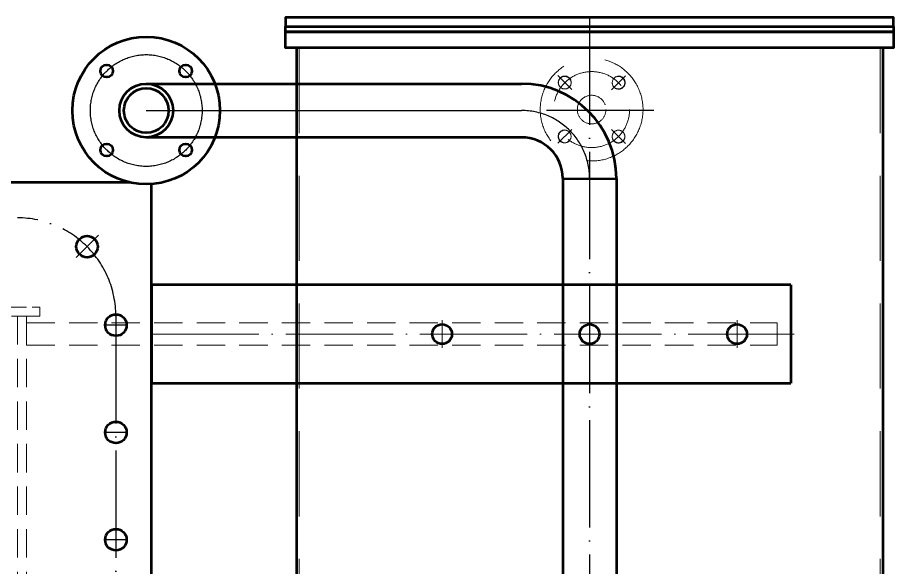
# Model space of a CAD drawing. Header units: inches. Extents: x 0 to 15444, y 0 to 10920.
# Drawn here: x 3618 to 4598, y 4176 to 4791 of the extents above; entities that cross this region are included whole.
import ezdxf

# ---------------------------------------------------------------- set-up
doc = ezdxf.new("R2010")
doc.units = ezdxf.units.IN
doc.header["$LTSCALE"] = 5
doc.header["$MEASUREMENT"] = 0
doc.set_wipeout_variables(frame=1)
for name, pattern in [('ACAD_ISO04W100', [30, 24, -3, 0, -3]), ('CENTER', [2, 1.25, -0.25, 0.25, -0.25]), ('HIDDEN', [9.525, 6.35, -3.175])]:
    doc.linetypes.add(name, pattern=pattern)
doc.layers.get('0').update_dxf_attribs({"color": 1, "linetype": 'ACAD_ISO04W100'})
for name, color, linetype, lineweight in [('1', 4, 'Continuous', 53), ('3', 6, 'HIDDEN', 20), ('中心线', 1, 'CENTER', 9)]:
    doc.layers.add(name, color=color, linetype=linetype, lineweight=lineweight)
doc.layers.add('3中心线层', color=1, linetype='CENTER')

# ---------------------------------------------------------------- blocks, each defined once
blk = doc.blocks.new('支架')
for p, q in [((24039.97, -12225.77), (24039.97, -12194.71)), ((24204.97, -12225.77), (24204.97, -12194.71)), ((24369.97, -12225.77), (24369.97, -12194.71))]:
    blk.add_line(p, q)
at = {"linetype": 'ACAD_ISO04W100'}
blk.add_line((23714.97, -12210.24), (24433.76, -12210.24), dxfattribs=at)
at = {"layer": '1'}
for p, q in [((24429.97, -12155.31), (23714.97, -12155.31)), ((23714.97, -12155.31), (23714.97, -12265.31)), ((24429.97, -12155.31), (24429.97, -12265.31)), ((23714.97, -12265.31), (24429.97, -12265.31))]:
    blk.add_line(p, q, dxfattribs=at)
for centre in [(24039.97, -12210.24), (24204.97, -12210.24), (24369.97, -12210.24)]:
    blk.add_circle(centre, 11, dxfattribs=at)
at = {"layer": '3'}
for p, q in [((23574.97, -12197.74), (24414.97, -12197.74)), ((23574.97, -12197.74), (23574.97, -12222.74)), ((23574.97, -12222.74), (24414.97, -12222.74))]:
    blk.add_line(p, q, dxfattribs=at)
at = {"layer": '3', "ltscale": 18}
blk.add_line((24414.97, -12197.74), (24414.97, -12222.74), dxfattribs=at)
blk = doc.blocks.new('235123512352135235')
at = {"layer": '3'}
for p, q in [((127.25, -2125.63), (127.25, -2115.63)), ((127.25, -2115.63), (2517.25, -2115.63)), ((142.25, -2115.63), (2502.25, -2115.63)), ((2517.25, -2125.63), (2517.25, -2115.63)), ((2517.25, -2125.63), (127.25, -2125.63)), ((142.25, -2125.63), (142.25, -3125.63)), ((152.25, -2125.63), (152.25, -3125.63)), ((2492.25, -2125.63), (2492.25, -3125.63)), ((2502.25, -2125.63), (2502.25, -3125.63)), ((2517.25, -3125.63), (127.25, -3125.63)), ((127.25, -3125.63), (127.25, -3135.63)), ((2517.25, -3125.63), (2517.25, -3135.63)), ((127.25, -3135.63), (2517.25, -3135.63)), ((142.25, -3135.63), (2502.25, -3135.63))]:
    blk.add_line(p, q, dxfattribs=at)
blk = doc.blocks.new('储油柜-2')
for p, q in [((32876.7, 3782.3, 0), (32876.7, 2142.3, 0)), ((32948.58, 3678.3, 0), (32809.34, 3678.3, 0))]:
    blk.add_line(p, q)
at = {"ltscale": 50}
blk.add_arc((32800.7, 3602.3, 0), 76, 0, 90, dxfattribs=at)
at = {"layer": '1'}
for p, q in [((32548.7, 3748.3, 0), (32548.7, 2148.3, 0)), ((33204.7, 3748.3, 0), (33204.7, 2148.3, 0)), ((32846.7, 3601.94, 0), (32906.7, 3602.3, 0)), ((32846.7, 3601.94, 0), (32846.72, 3022.47, 0)), ((32906.86, 3602.31, 0), (32906.63, 3022.5, 0))]:
    blk.add_line(p, q, dxfattribs=at)
at = {"layer": '1', "elevation": 0}
for points in [[(32536.7, 3772.3), (33216.7, 3772.3), (33216.7, 3782.3), (32536.7, 3782.3)], [(32536.7, 3772.3), (33216.7, 3772.3), (33216.7, 3766.3), (32536.7, 3766.3)], [(32536.7, 3766.3), (33216.7, 3766.3), (33216.7, 3748.3), (32536.7, 3748.3)]]:
    blk.add_lwpolyline(points, close=True, dxfattribs=at)
at = {"layer": '1'}
for radius in [106, 46]:
    blk.add_arc((32800.7, 3602.3, 0), radius, 0, 90, dxfattribs=at)
at = {"layer": '3', "ltscale": 3}
for p, q in [((32551.7, 3748.3, 0), (32551.7, 2148.3, 0)), ((33201.7, 3748.3, 0), (33201.7, 2148.3, 0)), ((32856.84, 3701.69, 0), (32841.28, 3717.35, 0)), ((32901.33, 3701.55, 0), (32916.99, 3717.11, 0)), ((32856.69, 3657.2, 0), (32841.04, 3641.64, 0)), ((32901.19, 3657.05, 0), (32916.75, 3641.4, 0))]:
    blk.add_line(p, q, dxfattribs=at)
for centre, radius in [((32879.01, 3679.37, 0), 57.5), ((32879.01, 3679.37, 0), 42.5), ((32879.01, 3679.37, 0), 42.5), ((32848.93, 3709.65, 0), 7.25), ((32848.96, 3709.43, 0), 7), ((32909.29, 3709.45, 0), 7.25), ((32909.06, 3709.43, 0), 7), ((32879.01, 3679.37, 0), 16), ((32879.01, 3679.37, 0), 16), ((32848.74, 3649.29, 0), 7.25), ((32848.96, 3649.32, 0), 7), ((32909.09, 3649.1, 0), 7.25), ((32909.06, 3649.32, 0), 7)]:
    blk.add_circle(centre, radius, dxfattribs=at)
at = {"layer": '中心线', "linetype": 'CENTER', "lineweight": 13, "ltscale": 100}
blk.add_line((32876.7, 3782.3, 0), (32876.7, 3709.83, 0), dxfattribs=at)
blk.add_wipeout([(32380.7, 3760.8), (32391.96, 3760.03), (32399.58, 3758.62), (32403.9, 3757.48), (32408.72, 3755.9), (32412.57, 3754.4), (32418.04, 3751.87), (32421.72, 3749.89), (32426.14, 3747.16), (32433.09, 3742.03), (32437.22, 3738.41), (32440.89, 3734.73), (32445.13, 3729.83), (32448.08, 3725.91), (32451.14, 3721.26), (32456.08, 3711.83), (32459.72, 3702.01), (32461.71, 3693.91), (32462.91, 3685.27), (32462.68, 3668.99), (32461.58, 3662.04), (32459.63, 3654.28), (32456.58, 3645.91), (32453.02, 3638.59), (32447.16, 3629.41), (32442.16, 3623.26), (32436.33, 3617.38), (32424.56, 3608.42), (32424.56, 3608.42), (32412.08, 3602), (32405.67, 3599.67), (32394.43, 3596.95), (32386.55, 3596.01), (32380.7, 3595.8), (32369.8, 3596.53), (32362.48, 3597.84), (32353.1, 3600.56), (32343.06, 3604.89), (32334.67, 3609.84), (32327.92, 3614.9), (32319.47, 3623.02), (32310.96, 3634.23), (32305.77, 3643.79), (32301.48, 3655.27), (32298.64, 3669.86), (32298.2, 3678.3), (32299.59, 3693.34), (32302.78, 3705.39), (32306.88, 3715.12), (32312.17, 3724.23), (32318.33, 3732.3), (32328.07, 3741.83), (32341.21, 3750.74), (32355.21, 3756.77), (32367.67, 3759.77), (32380.7, 3760.8), (32389.22, 3760.36)]).translate(0, 0, 0)
at = {"ltscale": 50}
blk.add_line((32380.7, 3678.3, 0), (32800.7, 3678.3, 0), dxfattribs=at)
at = {"layer": '1'}
for p, q in [((32380.7, 3708.3, 0), (32800.7, 3708.3, 0)), ((32800.7, 3648.3, 0), (32380.7, 3648.3, 0))]:
    blk.add_line(p, q, dxfattribs=at)
for centre, radius in [((32380.7, 3678.3, 0), 82.5), ((32336.51, 3722.5, 0), 7), ((32424.9, 3722.5, 0), 7), ((32380.7, 3678.3, 0), 30), ((32380.7, 3678.3, 0), 30), ((32380.7, 3678.3, 0), 25), ((32336.51, 3634.11, 0), 7), ((32424.9, 3634.11, 0), 7)]:
    blk.add_circle(centre, radius, dxfattribs=at)
at = {"layer": '3中心线层', "ltscale": 100}
blk.add_circle((32380.7, 3678.3, 0), 62.5, dxfattribs=at)

msp = doc.modelspace()

# ---------------------------------------------------------------- linework, layer by layer
for p, q in [((3708.302, 4547.695), (3683.554, 4522.946)), ((3727.793, 4457.185), (3727.793, 3457.185)), ((3741.307, 4447.185), (3715.211, 4447.185)), ((3741.307, 4327.185), (3715.211, 4327.185)), ((3741.307, 4207.185), (3715.211, 4207.185))]:
    msp.add_line(p, q)
msp.add_arc((3617.793, 4457.185), 110, 0, 90)
at = {"layer": '1'}
for p in [(1127.793, 4607.185), (3767.793, 3307.185)]:
    msp.add_line(p, (3767.793, 4607.185), dxfattribs=at)
for centre in [(3695.574, 4534.967), (3727.793, 4447.185), (3727.793, 4327.185), (3727.793, 4207.185)]:
    msp.add_circle(centre, 12, dxfattribs=at)

# ---------------------------------------------------------------- block references
at = {"layer": '3'}
for name, p in [('支架', (-19947.182, 16647.428)), ('235123512352135235', (1125.541, 6582.817))]:
    msp.add_blockref(name, p, dxfattribs=at)

# ---------------------------------------------------------------- next in the draw order: block references
msp.add_blockref('储油柜-2', (-28618.913, 1008.881))

doc.saveas('drawing.dxf')
